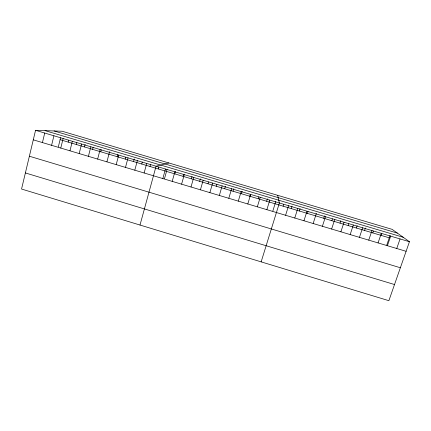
<?xml version="1.0" encoding="UTF-8"?>
<svg xmlns="http://www.w3.org/2000/svg" width="431" height="431" viewBox="0 0 431 431"><rect width="100%" height="100%" fill="white"/><g stroke="black" fill="none" stroke-linecap="round" stroke-linejoin="round"><path stroke-width="0.65" d="M35.552 130.307L21.55 189.037L388.875 300.693L409.45 241.732L392.145 229.362L62.172 131.245L35.552 130.307L409.45 241.732M42.427 142.575L44.727 133.044M51.591 145.312L53.918 135.781M58.32 146.928L60.577 137.726M60.776 148.059L63.12 138.523M68.211 142.09L68.691 140.145M69.973 150.807L72.343 141.276M76.33 144.509L76.82 142.564M79.185 153.565L81.583 144.029M84.465 146.933L85.122 144.342M88.414 156.324L90.839 146.788M92.611 149.363L93.107 147.418M97.659 159.087L100.111 149.546M100.773 151.798L101.274 149.853M106.92 161.857L109.619 151.642M117.13 156.674L117.641 154.729M116.198 164.631L118.703 155.09M125.324 159.12L125.841 157.175M125.491 167.406L128.023 157.865M133.535 161.571L134.23 158.974M134.801 170.191L137.36 160.65M141.761 164.022L142.284 162.072M144.126 172.976L146.712 163.435M149.993 166.474L150.521 164.529M140.005 225.041L156.081 166.226L168.833 162.961M158.242 168.936L158.775 166.991M162.826 178.569L165.466 169.022M164.491 178.671L167.039 169.453M172.206 181.376L174.867 171.824M174.776 173.865L175.449 171.457M183.062 176.338L183.574 174.528M181.596 184.182L184.285 174.63M191.364 178.811L192.048 176.403M191.003 186.995L193.718 177.443M199.672 181.289L200.361 178.881M200.431 189.812L203.173 180.26M208.001 183.773L208.518 181.963M209.87 192.635L212.639 183.083M216.335 186.257L216.863 184.452M219.331 195.464L222.127 185.906M224.686 188.751L225.397 186.337M228.802 198.292L231.625 188.74M233.052 191.245L233.764 188.832M238.295 201.132L241.144 191.579M241.425 193.74L242.147 191.326M249.818 196.245L250.363 194.435M247.803 203.976L250.68 194.419M258.217 198.75L258.767 196.94M257.329 206.821L260.232 197.263M266.638 201.261L267.376 198.847M266.87 209.676L269.801 200.119M272.818 211.05L275.808 201.358M261.148 261.865L279.39 202.974L277.672 195.324M283.14 206.18L283.706 204.369M285.591 215.274L288.576 205.711M291.232 208.593L291.986 206.18M294.766 218.016L297.778 208.453M299.329 211.007L300.095 208.593M303.957 220.764L307.001 211.201M307.443 213.426L308.02 211.616M313.165 223.517L316.343 213.437M323.708 218.275L324.489 215.861M322.388 226.275L325.486 216.712M331.854 220.704L332.446 218.894M331.628 229.033L334.747 219.471M340.016 223.139L340.808 220.726M340.883 231.803L344.03 222.24M348.194 225.58L348.792 223.764M350.155 234.577L353.328 225.009M356.378 228.021L357.18 225.602M359.438 237.352L362.643 227.783M364.578 230.466L365.386 228.047M368.742 240.132L371.969 230.563M372.788 232.912L373.402 231.102M378.062 242.917L381.316 233.349M381.009 235.364L381.629 233.554M386.747 245.11L390.077 235.407M387.394 245.708L390.68 236.14M396.746 248.504L400.054 238.936M54.096 130.959L397.382 233.106M45.077 130.647L403.244 237.292M60.103 139.671L389.247 237.82M33.279 139.838L406.11 251.305M29.373 156.221L400.372 267.753M25.386 172.944L394.51 284.541"/></g></svg>
